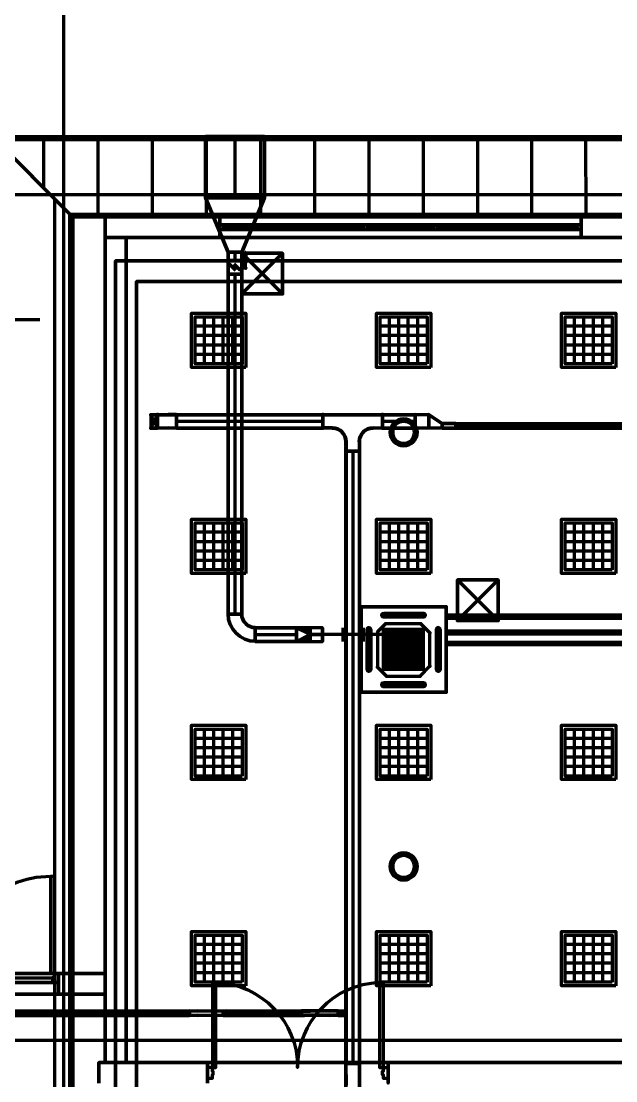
# Model space of a CAD drawing. Extents: x 0 to 1153, y 0 to 816.
# Drawn here: x 488.8 to 531.4, y 571.3 to 647.1 of the extents above; entities that cross this region are included whole.
import ezdxf

# ---------------------------------------------------------------- set-up
doc = ezdxf.new("R2010")
doc.units = 0
doc.header["$MEASUREMENT"] = 0
for name, color, linetype in [('Arch', 7, 'Continuous'), ('Hatch', 7, 'Continuous'), ('HVAC', 7, 'Continuous'), ('PIPE', 7, 'Continuous')]:
    doc.layers.add(name, color=color, linetype=linetype)

msp = doc.modelspace()

# ---------------------------------------------------------------- linework, layer by layer
at = {"layer": 'Arch', "color": 11, "linetype": 'Continuous', "lineweight": 211}
for p, q in [((491.871, 361.77), (491.871, 717.391)), ((490.442, 635.127), (490.442, 638.799)), ((492.358, 638.609), (492.167, 638.81)), ((494.326, 633.053), (494.326, 638.799)), ((496.475, 638.609), (496.284, 638.81)), ((498.21, 633.053), (498.21, 638.799)), ((500.592, 638.609), (500.401, 638.81)), ((502.084, 633.053), (502.084, 638.799)), ((504.709, 638.609), (504.508, 638.81)), ((505.968, 633.053), (505.968, 638.799)), ((508.826, 638.609), (508.624, 638.81)), ((509.842, 633.053), (509.842, 638.799)), ((512.942, 638.609), (512.741, 638.81)), ((513.726, 633.053), (513.726, 638.799)), ((517.049, 638.609), (516.858, 638.81)), ((517.61, 633.053), (517.61, 638.799)), ((521.166, 638.609), (520.975, 638.81)), ((521.483, 633.053), (521.483, 638.799)), ((525.283, 638.609), (525.092, 638.81)), ((525.367, 633.053), (525.367, 638.799)), ((917.988, 634.651), (110.871, 634.651)), ((491.225, 387.625), (491.225, 634.344)), ((492.315, 633.254), (492.315, 388.715)), ((677.799, 633.053), (492.517, 633.053)), ((504.19, 629.232), (503.735, 629.687)), ((504.518, 629.232), (504.052, 629.687)), ((917.988, 574.178), (110.871, 574.178))]:
    msp.add_line(p, q, dxfattribs=at)
for points in [[(113.961, 576.972), (487.701, 576.972), (487.701, 638.81), (487.892, 638.81), (683.154, 638.81), (683.154, 638.609), (683.154, 383.254), (870.49, 383.254), (870.49, 383.053), (683.154, 383.053), (682.964, 383.064), (487.892, 383.064), (487.701, 383.064), (487.701, 454.3), (113.961, 454.3)], [(486.77, 638.799), (492.315, 633.254), (678, 633.254), (678, 388.715), (683.546, 383.17), (486.77, 383.17)], [(486.77, 638.799), (683.546, 638.799), (683.546, 383.17), (683.546, 638.799), (677.799, 633.053), (492.517, 633.053), (492.517, 388.927), (486.77, 383.17), (492.315, 388.715), (678, 388.715), (492.315, 388.715), (492.315, 633.254), (678, 633.254), (683.546, 638.799), (486.77, 638.799), (492.517, 633.053), (492.517, 388.927)], [(529.251, 633.053), (529.209, 638.81), (529.399, 638.609)], [(683.154, 383.254), (683.059, 383.254), (682.964, 383.254), (487.892, 383.254), (487.892, 638.609), (682.964, 638.609), (682.964, 383.254)], [(528.892, 631.603), (528.892, 633.095), (528.892, 631.603)], [(628.491, 631.603), (494.834, 631.603), (628.491, 631.603), (536.681, 631.603), (536.681, 592.095), (536.681, 631.603), (536.035, 631.603), (536.035, 572.59), (536.035, 631.603), (536.681, 631.603), (536.681, 572.59), (628.491, 572.59)], [(499.015, 427.429), (497.067, 427.429), (497.067, 628.438), (497.067, 427.429), (498.274, 427.429)], [(497.067, 628.438), (674.56, 628.438), (497.067, 628.438)], [(490.167, 625.708), (465.91, 625.708), (487.32, 625.708)], [(680.413, 572.59), (494.39, 572.59), (494.834, 572.59), (496.327, 572.59), (536.035, 572.59), (536.681, 572.59), (536.681, 591.45), (536.681, 572.59), (628.491, 572.59)], [(233.669, 577.48), (494.834, 577.48), (494.834, 578.961), (494.834, 577.48), (232.177, 577.48)], [(462.608, 578.961), (494.834, 578.961), (462.608, 578.961)], [(484.008, 578.644), (491.215, 578.644), (491.215, 578.961), (491.49, 578.961), (483.732, 578.961), (491.49, 578.961), (491.49, 577.48), (483.732, 577.48), (491.49, 577.48), (491.49, 578.961), (483.732, 578.961)], [(483.732, 578.316), (491.49, 578.316), (491.49, 578.961), (491.49, 578.316), (491.088, 578.316), (484.135, 578.316)], [(484.135, 578.644), (491.088, 578.644), (491.088, 578.316), (491.088, 578.644), (491.215, 578.644), (491.215, 578.961), (484.008, 578.961)], [(491.088, 578.644), (491.088, 578.644), (491.088, 578.644)], [(491.49, 578.316), (491.49, 578.316), (491.49, 578.316)], [(514.466, 578.337), (514.466, 572.23), (515.08, 572.23), (515.08, 572.167)], [(494.39, 571.108), (494.39, 572.59), (494.39, 571.108)], [(502.147, 571.108), (502.147, 572.59), (502.147, 571.108)], [(502.179, 571.532), (502.147, 571.468), (502.507, 571.468), (502.507, 571.743), (502.571, 571.743), (502.571, 571.955), (502.507, 571.955), (502.507, 572.23), (502.147, 572.23), (502.147, 572.167)], [(515.08, 572.59), (515.08, 571.108), (515.08, 572.59)]]:
    msp.add_lwpolyline(points, dxfattribs=at)
for points in [[(494.834, 633.095), (494.834, 631.603), (494.834, 633.095), (628.491, 633.095)], [(503.026, 633.095), (503.026, 631.603), (528.892, 631.603), (503.026, 631.603), (503.026, 633.095), (528.892, 633.095)], [(503.026, 632.502), (528.892, 632.502), (503.026, 632.502), (503.026, 632.174), (528.892, 632.174), (528.892, 632.502), (528.892, 632.174), (503.026, 632.174)], [(528.574, 632.502), (528.574, 632.174), (503.343, 632.174), (503.343, 632.502), (528.574, 632.502), (503.343, 632.502), (503.312, 632.206), (503.312, 632.46), (508.085, 632.46), (508.085, 632.206), (503.312, 632.206), (503.312, 632.46), (508.085, 632.46), (508.085, 632.206), (503.343, 632.174), (528.606, 632.206), (528.606, 632.46), (523.833, 632.46), (523.833, 632.206), (528.606, 632.206), (523.833, 632.206), (523.833, 632.46), (528.574, 632.502), (528.606, 632.206)], [(503.396, 632.375), (508, 632.375), (508, 632.375), (508, 632.301), (508, 632.301), (503.396, 632.301), (503.396, 632.375), (508, 632.375), (508, 632.301), (503.396, 632.301)], [(507.926, 632.375), (503.481, 632.375), (503.481, 632.301), (507.926, 632.301), (507.926, 632.375), (507.926, 632.301), (503.481, 632.301), (503.481, 632.375)], [(507.831, 632.46), (503.576, 632.46), (503.576, 632.375), (507.831, 632.375), (507.831, 632.46), (507.831, 632.375), (503.576, 632.375), (503.576, 632.46)], [(503.576, 632.206), (507.831, 632.206), (503.576, 632.206), (503.576, 632.301), (507.831, 632.301), (507.831, 632.206), (507.831, 632.301), (503.576, 632.301)], [(513.292, 632.502), (513.609, 632.502), (513.609, 632.502), (513.609, 632.174), (513.609, 632.174), (513.292, 632.174), (513.292, 632.502), (513.609, 632.502), (513.609, 632.174), (513.292, 632.174), (513.292, 632.46), (508.36, 632.46), (508.36, 632.206), (508.36, 632.46), (513.292, 632.46), (513.292, 632.206), (508.36, 632.174), (508.36, 632.502), (508.36, 632.502), (508.032, 632.502), (508.032, 632.502), (508.032, 632.174), (508.36, 632.174), (508.36, 632.502), (508.032, 632.502), (508.032, 632.174), (508.36, 632.206), (513.292, 632.206)], [(513.133, 632.375), (508.519, 632.375), (508.519, 632.301), (513.133, 632.301), (513.133, 632.375), (508.519, 632.375), (508.519, 632.301), (513.133, 632.301), (513.133, 632.301), (513.133, 632.375), (513.133, 632.375), (513.133, 632.301), (508.519, 632.301), (508.519, 632.375), (513.133, 632.375), (513.133, 632.301), (508.519, 632.301), (508.519, 632.375)], [(513.027, 632.46), (508.614, 632.46), (508.614, 632.375), (513.027, 632.375), (513.027, 632.46), (513.027, 632.375), (508.614, 632.375), (508.614, 632.46)], [(508.614, 632.206), (513.027, 632.206), (508.614, 632.206), (508.614, 632.301), (513.027, 632.301), (513.027, 632.206), (513.027, 632.301), (508.614, 632.301)], [(518.351, 632.46), (513.577, 632.46), (513.577, 632.206), (513.577, 632.46), (518.351, 632.46), (518.351, 632.206), (513.577, 632.206), (518.351, 632.206)], [(513.662, 632.375), (518.266, 632.375), (518.266, 632.375), (518.266, 632.301), (518.266, 632.301), (513.662, 632.301), (513.662, 632.375), (518.266, 632.375), (518.266, 632.301), (513.662, 632.301)], [(518.192, 632.375), (513.747, 632.375), (513.747, 632.301), (518.192, 632.301), (518.192, 632.375), (518.192, 632.301), (513.747, 632.301), (513.747, 632.375)], [(518.097, 632.46), (513.842, 632.46), (513.842, 632.375), (518.097, 632.375), (518.097, 632.46), (518.097, 632.375), (513.842, 632.375), (513.842, 632.46)], [(513.842, 632.206), (518.097, 632.206), (513.842, 632.206), (513.842, 632.301), (518.097, 632.301), (518.097, 632.206), (518.097, 632.301), (513.842, 632.301)], [(518.626, 632.206), (523.558, 632.206), (523.558, 632.46), (523.558, 632.206), (518.626, 632.206), (518.626, 632.46), (523.558, 632.502), (523.886, 632.502), (523.886, 632.502), (523.886, 632.174), (523.886, 632.174), (523.558, 632.174), (523.558, 632.502), (523.886, 632.502), (523.886, 632.174), (523.558, 632.174), (523.558, 632.46), (518.626, 632.502), (518.298, 632.502), (518.298, 632.502), (518.298, 632.174), (518.626, 632.174), (518.626, 632.502), (518.626, 632.502), (518.626, 632.174), (518.298, 632.174), (518.298, 632.502), (518.626, 632.46)], [(523.399, 632.375), (518.784, 632.375), (523.399, 632.375), (523.399, 632.301), (518.784, 632.301), (518.784, 632.375), (518.784, 632.301), (523.399, 632.301), (523.399, 632.375), (523.399, 632.375), (518.784, 632.375), (523.399, 632.375), (523.399, 632.301), (518.784, 632.301), (518.784, 632.301), (518.784, 632.375), (518.784, 632.301), (523.399, 632.301)], [(523.304, 632.46), (518.88, 632.46), (523.304, 632.46), (523.304, 632.375), (518.88, 632.375), (518.88, 632.46), (518.88, 632.375), (523.304, 632.375)], [(523.304, 632.301), (518.88, 632.301), (523.304, 632.301), (523.304, 632.206), (518.88, 632.206), (518.88, 632.301), (518.88, 632.206), (523.304, 632.206)], [(523.917, 632.375), (528.521, 632.375), (528.521, 632.375), (528.521, 632.301), (528.521, 632.301), (523.917, 632.301), (523.917, 632.375), (528.521, 632.375), (528.521, 632.301), (523.917, 632.301)], [(528.436, 632.375), (523.991, 632.375), (523.991, 632.301), (528.436, 632.301), (528.436, 632.375), (528.436, 632.301), (523.991, 632.301), (523.991, 632.375)], [(528.341, 632.46), (524.087, 632.46), (524.087, 632.375), (528.341, 632.375), (528.341, 632.46), (528.341, 632.375), (524.087, 632.375), (524.087, 632.46)], [(524.087, 632.206), (528.341, 632.206), (524.087, 632.206), (524.087, 632.301), (528.341, 632.301), (528.341, 632.206), (528.341, 632.301), (524.087, 632.301)], [(496.327, 631.603), (496.327, 572.59), (536.035, 572.59), (536.035, 631.603), (496.327, 631.603), (494.834, 631.603), (494.834, 572.59), (494.834, 631.603), (496.327, 631.603), (496.327, 572.59)], [(495.586, 427.429), (495.586, 425.947), (498.274, 425.947), (495.586, 425.947), (495.586, 427.429), (495.586, 629.931)], [(497.067, 629.931), (676.053, 629.931), (497.067, 629.931), (495.586, 629.931)]]:
    msp.add_lwpolyline(points, close=True, dxfattribs=at)
for points in [[(490.929, 585.893), (490.929, 578.961), (491.215, 578.961), (491.215, 585.893), (490.929, 585.893, 0.414214), (484.008, 578.961)], [(502.761, 578.337), (502.507, 578.337), (502.507, 572.23), (502.761, 572.23), (502.761, 578.337, -0.401859), (508.603, 572.236, -0.401859), (514.466, 578.337), (514.72, 578.337), (514.72, 572.23), (514.72, 571.955), (514.657, 571.955), (514.657, 571.743), (514.72, 571.743), (514.72, 571.468), (515.08, 571.468), (515.049, 571.532)]]:
    msp.add_lwpolyline(points, format="xyb", dxfattribs=at)
for p in [(492.315, 633.254), (503.396, 632.375), (508, 632.375), (508, 632.301), (508.032, 632.502), (508.032, 632.174), (508.36, 632.502), (508.519, 632.375), (513.133, 632.375), (513.133, 632.301), (513.292, 632.502), (513.609, 632.502), (513.609, 632.174), (513.662, 632.375), (518.266, 632.375), (518.266, 632.301), (518.298, 632.502), (518.298, 632.174), (518.626, 632.502), (518.784, 632.375), (518.784, 632.301), (523.399, 632.375), (523.558, 632.502), (523.886, 632.502), (523.886, 632.174), (523.917, 632.375), (528.521, 632.375), (528.521, 632.301), (491.088, 578.644), (491.49, 578.316)]:
    msp.add_point(p, dxfattribs=at)
at = {"layer": 'Hatch', "color": 5, "linetype": 'Continuous', "lineweight": 211}
for p, q in [((501.936, 622.554), (501.936, 625.92)), ((502.613, 622.554), (502.613, 625.92)), ((503.28, 622.554), (503.28, 625.92)), ((503.957, 622.554), (503.957, 625.92)), ((515.176, 622.554), (515.176, 625.92)), ((515.842, 622.554), (515.842, 625.92)), ((516.52, 622.554), (516.52, 625.92)), ((517.197, 622.554), (517.197, 625.92)), ((528.415, 622.554), (528.415, 625.92)), ((529.082, 622.554), (529.082, 625.92)), ((529.759, 622.554), (529.759, 625.92)), ((530.426, 622.554), (530.426, 625.92)), ((504.624, 625.253), (501.269, 625.253)), ((517.864, 625.253), (514.498, 625.253)), ((531.103, 625.253), (527.738, 625.253)), ((504.624, 624.575), (501.269, 624.575)), ((517.864, 624.575), (514.498, 624.575)), ((531.103, 624.575), (527.738, 624.575)), ((504.624, 623.898), (501.269, 623.898)), ((517.864, 623.898), (514.498, 623.898)), ((531.103, 623.898), (527.738, 623.898)), ((504.624, 623.231), (501.269, 623.231)), ((517.864, 623.231), (514.498, 623.231)), ((531.103, 623.231), (527.738, 623.231)), ((499.936, 618.448), (510.413, 618.448)), ((514.678, 618.448), (517.006, 618.448)), ((519.917, 618.12), (553.106, 618.12)), ((512.54, 616.31), (512.54, 572.527)), ((501.936, 607.822), (501.936, 611.187)), ((502.613, 607.822), (502.613, 611.187)), ((503.28, 607.822), (503.28, 611.187)), ((503.957, 607.822), (503.957, 611.187)), ((515.176, 607.822), (515.176, 611.187)), ((515.842, 607.822), (515.842, 611.187)), ((516.52, 607.822), (516.52, 611.187)), ((517.197, 607.822), (517.197, 611.187)), ((528.415, 607.822), (528.415, 611.187)), ((529.082, 607.822), (529.082, 611.187)), ((529.759, 607.822), (529.759, 611.187)), ((530.426, 607.822), (530.426, 611.187)), ((504.624, 610.51), (501.269, 610.51)), ((517.864, 610.51), (514.498, 610.51)), ((531.103, 610.51), (527.738, 610.51)), ((504.624, 609.833), (501.269, 609.833)), ((517.864, 609.833), (514.498, 609.833)), ((531.103, 609.833), (527.738, 609.833)), ((504.624, 609.166), (501.269, 609.166)), ((504.624, 608.489), (501.269, 608.489)), ((517.864, 609.166), (514.498, 609.166)), ((517.864, 608.489), (514.498, 608.489)), ((531.103, 609.166), (527.738, 609.166)), ((531.103, 608.489), (527.738, 608.489)), ((501.936, 593.079), (501.936, 596.445)), ((502.613, 593.079), (502.613, 596.445)), ((503.28, 593.079), (503.28, 596.445)), ((503.957, 593.079), (503.957, 596.445)), ((515.176, 593.079), (515.176, 596.445)), ((515.842, 593.079), (515.842, 596.445)), ((516.52, 593.079), (516.52, 596.445)), ((517.197, 593.079), (517.197, 596.445)), ((528.415, 593.079), (528.415, 596.445)), ((529.082, 593.079), (529.082, 596.445)), ((529.759, 593.079), (529.759, 596.445)), ((530.426, 593.079), (530.426, 596.445)), ((504.624, 595.778), (501.269, 595.778)), ((517.864, 595.778), (514.498, 595.778)), ((531.103, 595.778), (527.738, 595.778)), ((504.624, 595.101), (501.269, 595.101)), ((517.864, 595.101), (514.498, 595.101)), ((531.103, 595.101), (527.738, 595.101)), ((504.624, 594.423), (501.269, 594.423)), ((517.864, 594.423), (514.498, 594.423)), ((531.103, 594.423), (527.738, 594.423)), ((504.624, 593.757), (501.269, 593.757)), ((517.864, 593.757), (514.498, 593.757)), ((531.103, 593.757), (527.738, 593.757)), ((501.936, 578.347), (501.936, 581.713)), ((502.613, 578.347), (502.613, 581.713)), ((503.28, 578.347), (503.28, 581.713)), ((503.957, 578.347), (503.957, 581.713)), ((515.176, 578.347), (515.176, 581.713)), ((515.842, 578.347), (515.842, 581.713)), ((516.52, 578.347), (516.52, 581.713)), ((517.197, 578.347), (517.197, 581.713)), ((528.415, 578.347), (528.415, 581.713)), ((529.082, 578.347), (529.082, 581.713)), ((529.759, 578.347), (529.759, 581.713)), ((530.426, 578.347), (530.426, 581.713)), ((504.624, 581.036), (501.269, 581.036)), ((517.864, 581.036), (514.498, 581.036)), ((531.103, 581.036), (527.738, 581.036)), ((504.624, 580.358), (501.269, 580.358)), ((504.624, 579.691), (501.269, 579.691)), ((517.864, 580.358), (514.498, 580.358)), ((517.864, 579.691), (514.498, 579.691)), ((531.103, 580.358), (527.738, 580.358)), ((531.103, 579.691), (527.738, 579.691)), ((504.624, 579.014), (501.269, 579.014)), ((517.864, 579.014), (514.498, 579.014)), ((531.103, 579.014), (527.738, 579.014)), ((388.26, 576.136), (500.877, 576.136)), ((503.386, 576.136), (508.995, 576.136)), ((511.492, 576.136), (512.053, 576.136))]:
    msp.add_line(p, q, dxfattribs=at)
for points in [[(504.888, 622.3), (501.004, 622.3), (501.004, 626.184), (504.888, 626.184)], [(504.624, 622.554), (501.269, 622.554), (501.269, 625.92), (504.624, 625.92)], [(518.128, 622.3), (514.244, 622.3), (514.244, 626.184), (518.128, 626.184)], [(517.864, 622.554), (514.498, 622.554), (514.498, 625.92), (517.864, 625.92)], [(531.357, 622.3), (527.484, 622.3), (527.484, 626.184), (531.357, 626.184)], [(531.103, 622.554), (527.738, 622.554), (527.738, 625.92), (531.103, 625.92)], [(499.936, 617.982), (510.413, 617.982), (499.936, 617.961), (510.413, 617.961), (510.413, 618.934), (510.413, 618.934), (510.413, 617.961), (510.413, 617.961), (499.936, 617.961), (499.936, 618.934), (499.936, 617.961), (499.936, 618.934)], [(499.936, 618.934), (510.413, 618.934), (499.936, 618.913), (510.413, 618.913)], [(514.678, 618.934), (514.678, 618.934), (514.678, 618.913)], [(517.006, 618.934), (517.98, 618.934), (517.98, 618.934), (517.006, 618.913), (517.98, 618.934), (517.98, 617.961), (517.98, 617.961), (517.006, 617.982), (517.98, 617.982), (517.98, 618.913), (517.006, 618.934), (517.006, 617.961)], [(513.027, 616.31), (513.027, 572.527), (513.017, 616.31), (513.027, 572.527), (512.053, 572.527), (513.017, 572.527), (513.027, 616.31), (512.053, 616.31), (513.027, 616.31), (513.027, 616.31), (513.017, 616.31), (513.027, 616.31), (513.027, 616.987), (513.017, 616.31)], [(512.075, 616.31), (512.075, 572.527), (512.053, 616.31), (512.053, 572.527)], [(504.888, 607.557), (501.004, 607.557), (501.004, 611.441), (504.888, 611.441)], [(504.624, 607.822), (501.269, 607.822), (501.269, 611.187), (504.624, 611.187)], [(518.128, 607.557), (514.244, 607.557), (514.244, 611.441), (518.128, 611.441)], [(517.864, 607.822), (514.498, 607.822), (514.498, 611.187), (517.864, 611.187)], [(531.357, 607.557), (527.484, 607.557), (527.484, 611.441), (531.357, 611.441)], [(531.103, 607.822), (527.738, 607.822), (527.738, 611.187), (531.103, 611.187)], [(504.888, 592.825), (501.004, 592.825), (501.004, 596.709), (504.888, 596.709)], [(504.624, 593.079), (501.269, 593.079), (501.269, 596.445), (504.624, 596.445)], [(518.128, 592.825), (514.244, 592.825), (514.244, 596.709), (518.128, 596.709)], [(517.864, 593.079), (514.498, 593.079), (514.498, 596.445), (517.864, 596.445)], [(531.357, 592.825), (527.484, 592.825), (527.484, 596.709), (531.357, 596.709)], [(531.103, 593.079), (527.738, 593.079), (527.738, 596.445), (531.103, 596.445)], [(504.888, 578.083), (501.004, 578.083), (501.004, 581.967), (504.888, 581.967)], [(518.128, 578.083), (514.244, 578.083), (514.244, 581.967), (518.128, 581.967)], [(531.357, 578.083), (527.484, 578.083), (527.484, 581.967), (531.357, 581.967)], [(504.624, 578.347), (501.269, 578.347), (501.269, 581.713), (504.624, 581.713)], [(517.864, 578.347), (514.498, 578.347), (514.498, 581.713), (517.864, 581.713)], [(531.103, 578.347), (527.738, 578.347), (527.738, 581.713), (531.103, 581.713)], [(500.877, 575.987), (501.46, 575.966), (500.877, 575.987), (503.492, 575.966), (503.492, 575.966), (503.269, 575.966), (503.28, 576.273), (503.269, 575.966), (500.877, 575.966), (500.877, 576.294)], [(503.492, 576.294), (500.877, 576.273), (501.46, 576.294), (500.877, 576.273), (503.269, 576.294)], [(509.101, 575.966), (508.878, 575.966), (508.878, 576.294), (509.101, 576.294), (509.101, 576.273), (508.889, 576.273), (508.889, 575.987), (509.101, 575.987), (509.101, 575.966), (509.101, 575.987), (508.889, 575.987), (508.889, 576.273), (509.101, 576.273), (509.101, 576.294), (508.889, 576.273), (511.492, 576.294), (509.101, 576.273), (509.513, 576.273), (510.91, 576.294), (509.291, 576.294), (508.878, 576.294), (508.889, 575.987), (509.302, 575.987), (510.91, 575.966), (509.513, 575.966), (509.101, 575.966), (503.269, 575.966), (503.28, 576.273), (503.492, 576.273), (503.492, 576.294), (503.28, 576.273), (503.492, 576.294), (509.101, 576.273), (503.492, 576.273), (503.089, 576.273), (501.46, 576.294), (502.856, 576.294), (503.269, 576.294), (508.889, 576.273), (503.28, 576.273), (503.28, 575.987), (503.492, 575.987), (503.492, 575.987), (503.269, 575.966), (503.492, 575.966), (503.089, 575.966), (501.46, 575.987), (502.867, 575.987), (503.28, 575.987), (508.878, 575.966), (511.492, 575.987), (509.101, 575.987), (503.492, 575.966)], [(511.492, 576.294), (511.492, 575.987), (512.053, 575.987), (511.492, 575.966), (512.053, 575.966), (511.492, 575.966), (511.492, 576.294), (512.053, 576.294), (511.492, 576.273), (512.053, 576.294), (512.053, 575.966), (512.053, 576.273), (511.492, 576.294), (511.492, 575.966)]]:
    msp.add_lwpolyline(points, close=True, dxfattribs=at)
for points in [[(498.094, 617.961), (498.581, 617.961), (498.581, 618.934), (498.094, 618.913), (498.581, 618.934), (498.581, 617.961), (498.094, 617.961), (498.581, 617.961), (498.094, 618.913), (498.094, 617.961), (499.353, 617.982), (498.581, 617.961), (498.581, 618.934), (499.353, 618.913), (498.094, 618.913), (499.936, 618.913), (498.581, 618.934), (498.581, 617.961), (499.936, 617.982), (498.094, 617.961), (498.581, 618.934), (498.094, 618.913)], [(498.581, 618.934), (498.581, 618.934), (498.581, 618.934)], [(499.353, 618.913), (499.936, 618.934), (499.353, 618.934)], [(553.106, 617.961), (519.917, 617.961), (519.917, 618.289), (519.917, 617.982), (518.943, 617.961), (518.943, 618.289), (519.917, 618.268), (518.943, 618.268), (519.917, 618.289), (518.943, 618.289), (517.98, 618.934), (518.943, 618.268), (518.943, 617.961), (517.98, 617.982), (518.943, 617.961), (519.917, 617.961), (519.917, 618.289), (553.106, 618.289), (519.917, 618.268), (553.106, 618.268), (519.917, 618.289), (519.917, 617.982), (553.106, 617.982), (519.917, 617.961), (553.106, 617.961)], [(517.98, 618.913), (518.943, 618.268), (517.98, 618.913)], [(498.56, 617.982), (498.56, 617.982), (498.56, 617.982)], [(499.353, 617.982), (499.936, 617.961), (499.353, 617.961)], [(514.678, 617.961), (514.678, 617.961), (514.678, 617.961)], [(388.26, 576.294), (500.877, 576.294), (388.26, 576.273), (500.877, 576.273), (388.26, 576.294)], [(388.26, 575.987), (500.877, 575.987), (388.26, 575.966), (500.877, 575.966), (500.877, 576.294), (500.877, 575.966), (388.26, 575.966)], [(510.91, 576.273), (511.492, 576.294), (510.91, 576.294)], [(510.91, 575.966), (511.492, 575.987), (510.91, 575.987)], [(512.075, 570.971), (512.053, 571.945), (512.053, 570.495), (512.053, 572.527), (512.075, 570.971)], [(512.075, 571.945), (512.053, 572.527), (512.053, 571.945)], [(512.053, 572.527), (513.027, 572.527), (512.053, 572.527)], [(513.027, 570.971), (513.017, 571.945), (513.027, 570.495), (513.017, 572.527), (513.027, 570.971)], [(513.027, 571.945), (513.017, 572.527), (513.017, 571.945)]]:
    msp.add_lwpolyline(points, dxfattribs=at)
for points in [[(511.09, 617.961), (510.413, 617.961), (511.09, 617.982), (510.413, 617.961), (510.413, 618.934), (514.678, 618.934), (514.678, 618.913), (510.413, 618.913), (510.413, 618.934), (514.678, 618.934), (517.006, 618.934), (514.678, 618.913), (517.006, 618.913), (514.678, 618.934), (514.678, 617.961), (514.001, 617.982), (514.678, 617.982), (517.006, 617.982), (514.678, 617.961), (517.006, 617.961), (517.006, 618.934), (517.006, 617.982), (519.917, 617.961), (518.943, 617.961), (517.98, 617.961), (517.006, 617.961), (514.678, 617.961), (514.678, 618.934), (514.678, 617.961), (513.995, 617.982, 0.414212), (513.017, 616.987), (513.027, 616.31), (512.053, 616.31), (512.075, 616.987), (512.075, 616.31), (512.053, 616.31), (512.075, 616.992, 0.414214), (511.09, 617.982), (510.413, 617.982), (510.413, 618.913), (514.678, 618.913), (514.678, 617.982), (513.995, 617.961, 0.414255), (513.006, 616.992, -0.414212), (513.995, 617.961, 0.414255), (513.017, 616.987), (513.017, 616.31), (512.075, 616.31), (512.053, 616.992, 0.414223), (511.085, 617.961, -0.414223), (512.075, 616.992, 0.414214)], [(516.186, 618.628, 0.414223), (515.218, 617.659, 0.414207), (516.186, 616.691, 0.414191), (517.155, 617.659, 0.414207), (516.186, 618.628, 0.414223), (515.218, 617.659, 0.414207), (516.186, 616.691, 0.414191), (517.155, 617.659, 0.414207), (516.186, 618.628, 0.414223), (515.218, 617.659, 0.414207), (516.186, 616.691, 0.414191), (517.155, 617.659, 0.414207), (516.186, 618.628, 0.414223), (515.218, 617.659, 0.414207), (516.186, 616.691, 0.414191), (517.155, 617.659, 0.414207)], [(516.186, 618.437, 0.414211), (515.408, 617.659, 0.414213), (516.186, 616.881, 0.414204), (516.964, 617.659, 0.414202), (516.186, 618.437, 0.414211), (515.408, 617.659, 0.414213), (516.186, 616.881, 0.414204), (516.964, 617.659, 0.414202), (516.186, 618.437, 0.414211), (515.408, 617.659, 0.414213), (516.186, 616.881, 0.414204), (516.964, 617.659, 0.414202), (516.186, 618.437, 0.414211), (515.408, 617.659, 0.414213), (516.186, 616.881, 0.414204), (516.964, 617.659, 0.414202), (516.186, 618.437, 0.414211), (515.408, 617.659, 0.414213), (516.186, 616.881, 0.414204), (516.964, 617.659, 0.414202), (516.186, 618.437, 0.414211), (515.408, 617.659, 0.414213), (516.186, 616.881, 0.414204), (516.964, 617.659, 0.414202)], [(516.186, 587.587, 0.414223), (515.218, 586.618, 0.414207), (516.186, 585.65, 0.414191), (517.155, 586.618, 0.414207), (516.186, 587.587, 0.414223), (515.218, 586.618, 0.414207), (516.186, 585.65, 0.414191), (517.155, 586.618, 0.414207), (516.186, 587.587, 0.414223), (515.218, 586.618, 0.414207), (516.186, 585.65, 0.414191), (517.155, 586.618, 0.414207), (516.186, 587.587, 0.414223), (515.218, 586.618, 0.414207), (516.186, 585.65, 0.414191), (517.155, 586.618, 0.414207)], [(516.186, 587.396, 0.414222), (515.408, 586.618, 0.414213), (516.186, 585.84, 0.414204), (516.964, 586.618, 0.414213), (516.186, 587.396, 0.414222), (515.408, 586.618, 0.414213), (516.186, 585.84, 0.414204), (516.964, 586.618, 0.414213), (516.186, 587.396, 0.414222), (515.408, 586.618, 0.414213), (516.186, 585.84, 0.414204), (516.964, 586.618, 0.414213), (516.186, 587.396, 0.414222), (515.408, 586.618, 0.414213), (516.186, 585.84, 0.414204), (516.964, 586.618, 0.414213), (516.186, 587.396, 0.414222), (515.408, 586.618, 0.414213), (516.186, 585.84, 0.414204), (516.964, 586.618, 0.414213), (516.186, 587.396, 0.414222), (515.408, 586.618, 0.414213), (516.186, 585.84, 0.414204), (516.964, 586.618, 0.414213)]]:
    msp.add_lwpolyline(points, format="xyb", close=True, dxfattribs=at)
for centre in [(516.186, 617.659), (516.186, 586.618)]:
    msp.add_circle(centre, 0.968, dxfattribs=at)
for p in [(498.094, 618.913), (498.581, 618.934), (510.413, 618.934), (514.678, 618.934), (514.678, 618.913), (498.094, 617.961), (498.56, 617.982), (510.413, 617.961), (514.678, 617.961), (512.053, 616.31), (513.017, 616.31), (513.027, 616.31)]:
    msp.add_point(p, dxfattribs=at)
at = {"layer": 'HVAC', "color": 6, "linetype": 'Continuous', "lineweight": 211}
for p, q in [((504.127, 634.418), (504.127, 638.81)), ((504.127, 629.941), (504.127, 630.534)), ((504.899, 630.523), (504.857, 630.523)), ((504.127, 604.658), (504.127, 628.968)), ((504.603, 629.412), (504.603, 629.497)), ((505.576, 603.197), (508.519, 603.197)), ((511.842, 603.684), (511.842, 602.71)), ((513.281, 603.684), (513.281, 602.71)), ((514.72, 603.684), (514.72, 602.71))]:
    msp.add_line(p, q, dxfattribs=at)
for points in [[(502.02, 634.418), (506.222, 634.418), (502.02, 634.418), (503.64, 630.534), (504.603, 630.534), (506.222, 634.418), (506.222, 638.81), (506.222, 634.418), (504.603, 630.534), (503.64, 630.534), (502.02, 634.418), (506.222, 634.418), (502.02, 634.418), (502.02, 638.81), (506.222, 638.81), (502.02, 638.81)], [(503.64, 604.658), (504.603, 604.658), (503.64, 604.658), (504.603, 604.658), (503.64, 604.658), (504.603, 604.658)], [(513.144, 599.091), (513.144, 605.176), (519.229, 605.176), (519.229, 599.091), (513.144, 599.091), (519.229, 599.091), (519.229, 605.176), (513.144, 605.176)], [(517.604, 604.721), (517.656, 604.711), (517.698, 604.682), (517.726, 604.64), (517.737, 604.589), (517.726, 604.537), (517.698, 604.495), (517.646, 604.463), (517.615, 604.457), (517.646, 604.463), (517.705, 604.503), (517.733, 604.557), (517.735, 604.61), (517.711, 604.667), (517.656, 604.711), (517.604, 604.721), (517.665, 604.706), (517.705, 604.675), (517.73, 604.631), (517.736, 604.578), (517.722, 604.528), (517.69, 604.488), (517.646, 604.463), (514.763, 604.457), (517.646, 604.463), (517.698, 604.495), (517.73, 604.547), (517.736, 604.6), (517.717, 604.658), (517.665, 604.706), (517.61, 604.711), (514.763, 604.711)], [(514.318, 600.869), (514.953, 600.223), (517.356, 600.223), (518.054, 600.932), (518.054, 603.324), (517.419, 603.97), (514.89, 603.97), (514.318, 603.398), (514.318, 600.869), (514.953, 600.223), (517.356, 600.223), (518.054, 600.932), (518.054, 603.324), (517.419, 603.97), (514.89, 603.97), (514.318, 603.398)], [(505.576, 602.71), (505.576, 603.684), (505.576, 602.71), (505.576, 603.684), (505.576, 602.71), (505.576, 603.684)], [(513.831, 600.715), (513.821, 600.664), (513.793, 600.622), (513.751, 600.593), (513.699, 600.583), (513.648, 600.593), (513.606, 600.622), (513.574, 600.673), (513.567, 600.704), (513.574, 600.673), (513.613, 600.615), (513.667, 600.587), (513.721, 600.585), (513.777, 600.609), (513.821, 600.664), (513.831, 600.715), (513.817, 600.654), (513.785, 600.615), (513.741, 600.59), (513.688, 600.583), (513.638, 600.598), (513.599, 600.629), (513.574, 600.673), (513.567, 600.704), (513.577, 600.71), (513.577, 603.557), (513.574, 600.673), (513.606, 600.622), (513.657, 600.59), (513.71, 600.583), (513.769, 600.603), (513.817, 600.654), (513.831, 600.71), (513.831, 603.557)], [(517.588, 603.568), (514.742, 603.568), (514.742, 600.721), (517.588, 600.721), (517.588, 603.568), (517.588, 600.721), (514.742, 600.721), (514.742, 603.568)], [(517.43, 603.197), (514.911, 603.197), (514.911, 603.356), (517.43, 603.356), (517.43, 603.197), (517.43, 603.356), (514.911, 603.356), (514.911, 603.197)], [(518.795, 600.715), (518.785, 600.664), (518.756, 600.622), (518.714, 600.593), (518.663, 600.583), (518.611, 600.593), (518.569, 600.622), (518.537, 600.673), (518.531, 600.704), (518.537, 600.673), (518.577, 600.615), (518.631, 600.587), (518.684, 600.585), (518.741, 600.609), (518.785, 600.664), (518.795, 600.715), (518.78, 600.654), (518.749, 600.615), (518.705, 600.59), (518.652, 600.583), (518.602, 600.598), (518.562, 600.629), (518.537, 600.673), (518.531, 600.704), (518.541, 600.71), (518.541, 603.557), (518.537, 600.673), (518.569, 600.622), (518.621, 600.59), (518.674, 600.583), (518.732, 600.603), (518.78, 600.654), (518.806, 600.71), (518.806, 603.557)], [(517.43, 602.869), (514.911, 602.869), (514.911, 603.038), (517.43, 603.038), (517.43, 602.869), (517.43, 603.038), (514.911, 603.038), (514.911, 602.869)], [(517.43, 602.552), (514.911, 602.552), (514.911, 602.71), (517.43, 602.71), (517.43, 602.552), (517.43, 602.71), (514.911, 602.71), (514.911, 602.552)], [(517.43, 602.223), (514.911, 602.223), (514.911, 602.382), (517.43, 602.382), (517.43, 602.223), (517.43, 602.382), (514.911, 602.382), (514.911, 602.223)], [(517.43, 601.906), (514.911, 601.906), (514.911, 602.065), (517.43, 602.065), (517.43, 601.906), (517.43, 602.065), (514.911, 602.065), (514.911, 601.906)], [(517.43, 601.578), (514.911, 601.578), (514.911, 601.737), (517.43, 601.737), (517.43, 601.578), (517.43, 601.737), (514.911, 601.737), (514.911, 601.578)], [(517.43, 601.25), (514.911, 601.25), (514.911, 601.419), (517.43, 601.419), (517.43, 601.25), (517.43, 601.419), (514.911, 601.419), (514.911, 601.25)], [(517.43, 600.932), (514.911, 600.932), (514.911, 601.091), (517.43, 601.091), (517.43, 600.932), (517.43, 601.091), (514.911, 601.091), (514.911, 600.932)], [(517.604, 599.747), (517.656, 599.736), (517.698, 599.708), (517.726, 599.666), (517.737, 599.615), (517.726, 599.563), (517.698, 599.521), (517.646, 599.489), (517.615, 599.483), (517.646, 599.489), (517.705, 599.529), (517.733, 599.583), (517.735, 599.636), (517.711, 599.693), (517.656, 599.736), (517.604, 599.747), (517.665, 599.732), (517.705, 599.701), (517.73, 599.656), (517.736, 599.604), (517.722, 599.554), (517.69, 599.514), (517.646, 599.489), (514.763, 599.482), (517.646, 599.489), (517.698, 599.521), (517.73, 599.573), (517.736, 599.625), (517.717, 599.684), (517.665, 599.732), (517.61, 599.747), (514.763, 599.747)]]:
    msp.add_lwpolyline(points, close=True, dxfattribs=at)
msp.add_lwpolyline([(514.72, 603.197), (510.392, 603.197), (509.492, 603.197), (508.519, 603.684), (505.571, 603.695, -0.414215), (504.603, 604.658), (503.629, 604.663, 0.414212), (505.571, 602.721, -0.414212), (503.629, 604.663, 0.414212), (505.571, 602.721, -0.414212), (503.629, 604.663, 0.414212), (505.571, 602.721, -0.414212), (503.64, 604.658), (503.64, 628.968), (504.603, 628.968), (504.603, 629.941), (503.64, 629.941), (503.64, 630.534), (504.603, 630.534), (503.64, 630.534), (503.64, 629.941), (504.603, 629.941), (504.603, 630.534), (504.603, 629.941), (503.64, 629.941), (504.603, 629.941), (504.603, 628.968), (503.64, 628.968), (503.64, 629.941), (503.64, 628.968), (504.603, 628.968), (503.64, 628.968), (503.64, 604.658), (504.603, 604.658, 0.414215), (505.571, 603.695, -0.414215), (504.603, 604.663, 0.414215), (505.571, 603.695, -0.414215), (504.603, 604.663, 0.414215), (505.571, 603.695), (505.576, 602.71), (505.576, 603.684), (508.519, 603.684), (509.492, 603.441)], format="xyb", dxfattribs=at)
for points in [[(507.513, 627.56), (507.513, 630.47), (507.513, 627.56), (504.603, 627.56), (507.513, 627.56), (504.603, 630.47), (507.513, 630.47), (504.603, 630.47), (504.603, 627.56), (507.513, 630.47)], [(504.603, 627.56), (504.603, 630.47)], [(504.857, 629.497), (504.899, 629.37), (504.857, 629.497), (504.899, 630.439), (504.857, 629.497), (504.857, 630.439), (504.857, 629.497), (504.603, 629.497), (504.603, 629.412), (504.857, 629.412)], [(504.603, 628.968), (504.603, 604.658), (504.603, 628.968)], [(522.944, 604.213), (522.944, 607.123), (522.944, 604.213), (520.033, 604.213), (522.944, 604.213), (520.033, 607.123), (522.944, 607.123), (520.033, 607.123), (520.033, 604.213), (522.944, 607.123)], [(520.033, 604.213), (520.033, 607.123)], [(513.144, 605.176), (513.144, 605.176), (513.144, 605.176)], [(514.757, 604.457), (514.706, 604.467), (514.636, 604.537), (514.625, 604.589), (514.636, 604.64), (514.706, 604.711), (514.657, 604.675), (514.629, 604.621), (514.627, 604.567), (514.651, 604.511), (514.706, 604.467), (514.757, 604.457), (514.706, 604.467), (514.706, 604.467), (514.636, 604.537), (514.625, 604.589), (514.636, 604.64), (514.706, 604.711), (514.706, 604.711), (514.747, 604.721)], [(519.229, 605.176), (519.229, 605.176), (519.229, 605.176)], [(514.89, 603.97), (514.89, 603.97), (514.89, 603.97)], [(517.419, 603.97), (517.419, 603.97), (517.419, 603.97)], [(509.492, 602.954), (508.519, 602.71), (509.492, 602.71), (510.392, 602.71), (510.392, 603.684), (509.492, 603.684), (509.492, 603.197), (509.492, 602.71), (509.492, 603.197), (509.492, 603.684), (509.492, 602.71), (509.492, 603.684), (508.519, 603.684), (508.519, 602.71), (508.519, 603.684), (508.519, 602.71), (508.519, 603.684), (509.492, 603.684), (509.492, 602.71), (509.492, 603.684), (508.519, 603.684), (508.519, 602.71), (505.576, 602.71), (508.519, 602.71), (509.492, 603.197), (510.392, 603.197)], [(509.492, 603.684), (508.519, 603.684), (508.519, 602.71), (508.519, 603.684), (509.492, 603.684), (509.492, 602.71), (508.519, 602.71), (509.492, 602.71), (509.492, 603.684), (508.519, 603.684), (508.519, 602.71), (509.492, 602.71), (508.519, 602.71), (509.492, 602.71)], [(508.519, 603.684), (508.519, 603.684), (508.519, 603.684)], [(510.392, 603.684), (510.392, 602.71), (510.392, 603.684)], [(513.567, 603.562), (513.577, 603.614), (513.648, 603.684), (513.699, 603.695), (513.751, 603.684), (513.821, 603.614), (513.785, 603.663), (513.731, 603.691), (513.678, 603.693), (513.621, 603.669), (513.577, 603.614), (513.567, 603.562), (513.577, 603.614), (513.577, 603.614), (513.648, 603.684), (513.699, 603.695), (513.751, 603.684), (513.821, 603.614), (513.821, 603.614), (513.831, 603.573)], [(514.742, 603.568), (514.742, 603.568), (514.742, 603.568)], [(514.911, 603.356), (514.911, 603.356), (514.911, 603.356)], [(514.911, 603.197), (514.911, 603.197), (514.911, 603.197)], [(517.43, 603.356), (517.43, 603.356), (517.43, 603.356)], [(518.054, 603.324), (518.054, 603.324), (518.054, 603.324)], [(518.53, 603.562), (518.541, 603.614), (518.611, 603.684), (518.663, 603.695), (518.714, 603.684), (518.785, 603.614), (518.749, 603.663), (518.694, 603.691), (518.641, 603.693), (518.585, 603.669), (518.541, 603.614), (518.53, 603.562), (518.541, 603.614), (518.541, 603.614), (518.611, 603.684), (518.663, 603.695), (518.714, 603.684), (518.785, 603.614), (518.785, 603.614), (518.795, 603.573)], [(508.519, 602.71), (508.519, 602.71), (508.519, 602.71)], [(514.911, 603.038), (514.911, 603.038), (514.911, 603.038)], [(514.911, 602.869), (514.911, 602.869), (514.911, 602.869)], [(514.911, 602.71), (514.911, 602.71), (514.911, 602.71)], [(514.911, 602.552), (514.911, 602.552), (514.911, 602.552)], [(517.43, 603.038), (517.43, 603.038), (517.43, 603.038)], [(517.43, 602.71), (517.43, 602.71), (517.43, 602.71)], [(514.911, 602.382), (514.911, 602.382), (514.911, 602.382)], [(514.911, 602.223), (514.911, 602.223), (514.911, 602.223)], [(514.911, 602.065), (514.911, 602.065), (514.911, 602.065)], [(514.911, 601.906), (514.911, 601.906), (514.911, 601.906)], [(514.911, 601.737), (514.911, 601.737), (514.911, 601.737)], [(517.43, 602.382), (517.43, 602.382), (517.43, 602.382)], [(517.43, 602.065), (517.43, 602.065), (517.43, 602.065)], [(517.43, 601.737), (517.43, 601.737), (517.43, 601.737)], [(514.911, 601.578), (514.911, 601.578), (514.911, 601.578)], [(514.911, 601.419), (514.911, 601.419), (514.911, 601.419)], [(514.911, 601.25), (514.911, 601.25), (514.911, 601.25)], [(514.911, 601.091), (514.911, 601.091), (514.911, 601.091)], [(514.911, 600.932), (514.911, 600.932), (514.911, 600.932)], [(517.43, 601.419), (517.43, 601.419), (517.43, 601.419)], [(517.43, 601.091), (517.43, 601.091), (517.43, 601.091)], [(518.054, 600.932), (518.054, 600.932), (518.054, 600.932)], [(514.742, 600.721), (514.742, 600.721), (514.742, 600.721)], [(514.953, 600.223), (514.953, 600.223), (514.953, 600.223)], [(517.356, 600.223), (517.356, 600.223), (517.356, 600.223)], [(517.588, 600.721), (517.588, 600.721), (517.588, 600.721)], [(514.757, 599.482), (514.706, 599.493), (514.636, 599.563), (514.625, 599.615), (514.636, 599.666), (514.706, 599.736), (514.657, 599.701), (514.629, 599.646), (514.627, 599.593), (514.651, 599.536), (514.706, 599.493), (514.757, 599.482), (514.706, 599.493), (514.706, 599.493), (514.636, 599.563), (514.625, 599.615), (514.636, 599.666), (514.706, 599.736), (514.706, 599.736), (514.747, 599.746)], [(519.229, 599.091), (519.229, 599.091), (519.229, 599.091)]]:
    msp.add_lwpolyline(points, dxfattribs=at)
for p in [(504.603, 627.56), (507.513, 627.56), (513.144, 605.176), (519.229, 605.176), (514.89, 603.97), (517.419, 603.97), (520.033, 604.213), (522.944, 604.213), (508.519, 603.684), (514.742, 603.568), (514.911, 603.356), (514.911, 603.197), (517.43, 603.356), (517.43, 603.197), (517.588, 603.568), (518.054, 603.324), (508.519, 602.71), (514.911, 603.038), (514.911, 602.869), (514.911, 602.71), (514.911, 602.552), (517.43, 603.038), (517.43, 602.869), (517.43, 602.71), (517.43, 602.552), (514.911, 602.382), (514.911, 602.223), (514.911, 602.065), (514.911, 601.906), (514.911, 601.737), (517.43, 602.382), (517.43, 602.223), (517.43, 602.065), (517.43, 601.906), (517.43, 601.737), (514.318, 600.869), (514.911, 601.578), (514.911, 601.419), (514.911, 601.25), (514.911, 601.091), (514.911, 600.932), (517.43, 601.578), (517.43, 601.419), (517.43, 601.25), (517.43, 601.091), (517.43, 600.932), (518.054, 600.932), (514.742, 600.721), (514.953, 600.223), (517.356, 600.223), (517.588, 600.721), (513.144, 599.091), (519.229, 599.091)]:
    msp.add_point(p, dxfattribs=at)
at = {"layer": 'PIPE', "color": 60, "linetype": 'Continuous', "lineweight": 211}
msp.add_lwpolyline([(519.24, 604.382), (519.24, 604.594), (519.24, 604.382), (623.877, 604.382), (623.877, 604.594), (519.24, 604.594)], dxfattribs=at)
at = {"layer": 'PIPE', "color": 3, "linetype": 'Continuous', "lineweight": 211}
msp.add_lwpolyline([(519.24, 604.382), (519.24, 604.594), (519.24, 604.382)], dxfattribs=at)
at = {"layer": 'PIPE', "color": 81, "linetype": 'Continuous', "lineweight": 211}
msp.add_lwpolyline([(519.24, 604.488), (623.877, 604.488), (519.24, 604.488)], dxfattribs=at)
at = {"layer": 'PIPE', "color": 200, "linetype": 'Continuous', "lineweight": 211}
msp.add_lwpolyline([(519.229, 603.261), (519.229, 603.43), (519.229, 603.261), (579.056, 603.261), (579.056, 603.43), (519.229, 603.43)], dxfattribs=at)
at = {"layer": 'PIPE', "color": 230, "linetype": 'Continuous', "lineweight": 211}
msp.add_lwpolyline([(519.229, 603.345), (579.056, 603.345), (519.229, 603.345)], dxfattribs=at)
at = {"layer": 'PIPE', "color": 4, "linetype": 'Continuous', "lineweight": 211}
msp.add_lwpolyline([(519.229, 602.499), (519.229, 602.636), (519.229, 602.499), (579.818, 602.499), (579.818, 602.636), (519.229, 602.636)], dxfattribs=at)
at = {"layer": 'PIPE', "color": 110, "linetype": 'Continuous', "lineweight": 211}
msp.add_lwpolyline([(519.229, 602.573), (579.818, 602.573), (519.229, 602.573)], dxfattribs=at)

doc.saveas('drawing.dxf')
